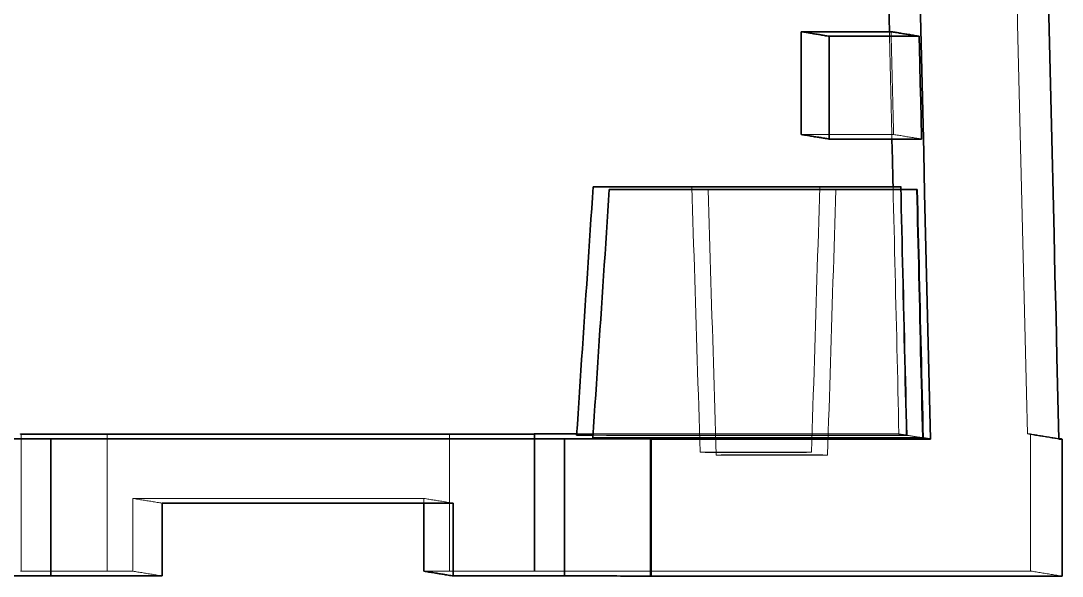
# Model space of a CAD drawing. Header units: millimetres. Extents: x 10 to 410, y 10 to 287.
# Drawn here: x 346.05 to 358.07, y 100.84 to 107.24 of the extents above; entities that cross this region are included whole.
import ezdxf

# ---------------------------------------------------------------- set-up
doc = ezdxf.new("R2010")
doc.units = ezdxf.units.MM
doc.linetypes.add('DASHED', pattern=[0.75, 0.5, -0.25])
doc.layers.add('HIDDEN', color=8, linetype='DASHED', lineweight=18)
doc.layers.add('VISIBLE', color=7, linetype='CONTINUOUS', lineweight=35)

msp = doc.modelspace()

# ---------------------------------------------------------------- linework, layer by layer
at = {"layer": 'HIDDEN'}
for points in [[(357.663, 102.476), (357.652, 102.948), (357.641, 103.421), (357.63, 103.893), (357.618, 104.366), (357.607, 104.838), (357.596, 105.311), (357.585, 105.783), (357.573, 106.256), (357.562, 106.728), (357.551, 107.201), (357.54, 107.673), (357.528, 108.146), (357.517, 108.618), (357.506, 109.091), (357.495, 109.564), (357.483, 110.036), (357.472, 110.509), (357.461, 110.981), (357.45, 111.454), (357.438, 111.926), (357.427, 112.399), (357.416, 112.871), (357.405, 113.344)], [(356.071, 107.116), (356.072, 107.062), (356.073, 107.008), (356.075, 106.955), (356.076, 106.901), (356.077, 106.847), (356.079, 106.793), (356.08, 106.739), (356.081, 106.685), (356.082, 106.632), (356.084, 106.578), (356.085, 106.524), (356.086, 106.47), (356.087, 106.416), (356.089, 106.362), (356.09, 106.309), (356.091, 106.255), (356.093, 106.201), (356.094, 106.147), (356.095, 106.093), (356.096, 106.039), (356.098, 105.986), (356.099, 105.932), (356.1, 105.878)], [(356.091, 107.116), (356.092, 107.064), (356.093, 107.013), (356.095, 106.961), (356.096, 106.91), (356.097, 106.858), (356.098, 106.807), (356.1, 106.755), (356.101, 106.704), (356.102, 106.652), (356.103, 106.601), (356.104, 106.549), (356.106, 106.497), (356.107, 106.446), (356.108, 106.394), (356.109, 106.343), (356.111, 106.291), (356.112, 106.24), (356.113, 106.188), (356.114, 106.137), (356.116, 106.085), (356.117, 106.033), (356.118, 105.982), (356.119, 105.93)], [(355.054, 105.93), (355.1, 105.93), (355.146, 105.93), (355.193, 105.93), (355.239, 105.93), (355.285, 105.93), (355.332, 105.93), (355.378, 105.93), (355.424, 105.93), (355.471, 105.93), (355.517, 105.93), (355.563, 105.93), (355.61, 105.93), (355.656, 105.93), (355.702, 105.93), (355.749, 105.93), (355.795, 105.93), (355.841, 105.93), (355.888, 105.93), (355.934, 105.93), (355.98, 105.93), (356.027, 105.93), (356.073, 105.93), (356.119, 105.93)], [(356.119, 105.93), (356.133, 105.928), (356.147, 105.926), (356.161, 105.924), (356.175, 105.921), (356.19, 105.919), (356.204, 105.917), (356.218, 105.914), (356.232, 105.912), (356.246, 105.91), (356.26, 105.908), (356.274, 105.905), (356.288, 105.903), (356.302, 105.901), (356.316, 105.898), (356.33, 105.896), (356.344, 105.894), (356.358, 105.892), (356.373, 105.889), (356.387, 105.887), (356.401, 105.885), (356.415, 105.882), (356.429, 105.88), (356.443, 105.878)], [(353.887, 102.264), (353.883, 102.397), (353.879, 102.53), (353.875, 102.663), (353.871, 102.796), (353.867, 102.929), (353.862, 103.063), (353.858, 103.196), (353.854, 103.329), (353.85, 103.462), (353.846, 103.595), (353.842, 103.728), (353.837, 103.862), (353.833, 103.995), (353.829, 104.128), (353.825, 104.261), (353.821, 104.394), (353.817, 104.527), (353.812, 104.661), (353.808, 104.794), (353.804, 104.927), (353.8, 105.06), (353.796, 105.193), (353.792, 105.326)], [(354.073, 102.233), (354.069, 102.367), (354.065, 102.5), (354.061, 102.633), (354.057, 102.766), (354.053, 102.899), (354.048, 103.032), (354.044, 103.166), (354.04, 103.299), (354.036, 103.432), (354.032, 103.565), (354.028, 103.698), (354.023, 103.831), (354.019, 103.965), (354.015, 104.098), (354.011, 104.231), (354.007, 104.364), (354.003, 104.497), (353.999, 104.63), (353.994, 104.764), (353.99, 104.897), (353.986, 105.03), (353.982, 105.163), (353.978, 105.296)], [(355.172, 102.264), (355.176, 102.397), (355.18, 102.53), (355.184, 102.663), (355.188, 102.796), (355.193, 102.929), (355.197, 103.063), (355.201, 103.196), (355.205, 103.329), (355.209, 103.462), (355.213, 103.595), (355.218, 103.728), (355.222, 103.862), (355.226, 103.995), (355.23, 104.128), (355.234, 104.261), (355.238, 104.394), (355.242, 104.527), (355.247, 104.661), (355.251, 104.794), (355.255, 104.927), (355.259, 105.06), (355.263, 105.193), (355.267, 105.326)], [(355.358, 102.233), (355.362, 102.367), (355.366, 102.5), (355.37, 102.633), (355.375, 102.766), (355.379, 102.899), (355.383, 103.032), (355.387, 103.166), (355.391, 103.299), (355.395, 103.432), (355.399, 103.565), (355.404, 103.698), (355.408, 103.831), (355.412, 103.965), (355.416, 104.098), (355.42, 104.231), (355.424, 104.364), (355.429, 104.497), (355.433, 104.63), (355.437, 104.764), (355.441, 104.897), (355.445, 105.03), (355.449, 105.163), (355.454, 105.296)], [(356.113, 105.327), (356.116, 105.203), (356.119, 105.079), (356.122, 104.955), (356.125, 104.831), (356.128, 104.707), (356.131, 104.583), (356.134, 104.459), (356.137, 104.335), (356.14, 104.211), (356.143, 104.087), (356.146, 103.963), (356.149, 103.839), (356.152, 103.715), (356.155, 103.591), (356.158, 103.467), (356.161, 103.343), (356.164, 103.219), (356.167, 103.095), (356.169, 102.972), (356.172, 102.848), (356.175, 102.724), (356.178, 102.6), (356.181, 102.476)], [(356.199, 105.327), (356.202, 105.202), (356.204, 105.078), (356.207, 104.953), (356.21, 104.829), (356.213, 104.704), (356.216, 104.58), (356.219, 104.455), (356.222, 104.33), (356.225, 104.206), (356.228, 104.081), (356.231, 103.957), (356.234, 103.832), (356.237, 103.708), (356.239, 103.583), (356.242, 103.458), (356.245, 103.334), (356.248, 103.209), (356.251, 103.085), (356.254, 102.96), (356.257, 102.836), (356.26, 102.711), (356.263, 102.586), (356.266, 102.462)], [(356.275, 102.46), (356.272, 102.585), (356.269, 102.71), (356.266, 102.834), (356.263, 102.959), (356.26, 103.083), (356.257, 103.208), (356.254, 103.332), (356.251, 103.457), (356.248, 103.582), (356.245, 103.706), (356.242, 103.831), (356.239, 103.955), (356.236, 104.08), (356.233, 104.205), (356.23, 104.329), (356.227, 104.454), (356.224, 104.578), (356.221, 104.703), (356.218, 104.828), (356.215, 104.952), (356.212, 105.077), (356.209, 105.201), (356.206, 105.326)], [(356.385, 105.297), (356.388, 105.172), (356.391, 105.048), (356.393, 104.923), (356.396, 104.799), (356.399, 104.674), (356.402, 104.549), (356.405, 104.425), (356.408, 104.3), (356.411, 104.176), (356.414, 104.051), (356.417, 103.927), (356.42, 103.802), (356.423, 103.677), (356.426, 103.553), (356.428, 103.428), (356.431, 103.304), (356.434, 103.179), (356.437, 103.055), (356.44, 102.93), (356.443, 102.805), (356.446, 102.681), (356.449, 102.556), (356.452, 102.432)], [(346.051, 100.893), (346.051, 100.962), (346.051, 101.031), (346.051, 101.1), (346.051, 101.168), (346.051, 101.237), (346.051, 101.306), (346.051, 101.375), (346.051, 101.443), (346.051, 101.512), (346.051, 101.581), (346.051, 101.649), (346.051, 101.718), (346.051, 101.787), (346.051, 101.856), (346.051, 101.924), (346.051, 101.993), (346.051, 102.062), (346.051, 102.131), (346.051, 102.199), (346.051, 102.268), (346.051, 102.337), (346.051, 102.406), (346.051, 102.474)], [(347.043, 100.893), (347.043, 100.962), (347.043, 101.03), (347.043, 101.099), (347.043, 101.168), (347.043, 101.236), (347.043, 101.305), (347.043, 101.374), (347.043, 101.443), (347.043, 101.511), (347.043, 101.58), (347.043, 101.649), (347.043, 101.718), (347.043, 101.786), (347.043, 101.855), (347.043, 101.924), (347.043, 101.992), (347.043, 102.061), (347.043, 102.13), (347.043, 102.199), (347.043, 102.267), (347.043, 102.336), (347.043, 102.405), (347.043, 102.474)], [(350.995, 100.893), (350.995, 100.962), (350.995, 101.03), (350.995, 101.099), (350.995, 101.168), (350.995, 101.236), (350.995, 101.305), (350.995, 101.374), (350.995, 101.443), (350.995, 101.511), (350.995, 101.58), (350.995, 101.649), (350.995, 101.718), (350.995, 101.786), (350.995, 101.855), (350.995, 101.924), (350.995, 101.992), (350.995, 102.061), (350.995, 102.13), (350.995, 102.199), (350.995, 102.267), (350.995, 102.336), (350.995, 102.405), (350.995, 102.474)], [(351.97, 102.474), (351.97, 102.406), (351.97, 102.337), (351.97, 102.268), (351.97, 102.2), (351.97, 102.131), (351.97, 102.062), (351.97, 101.993), (351.97, 101.925), (351.97, 101.856), (351.97, 101.787), (351.97, 101.719), (351.97, 101.65), (351.97, 101.581), (351.97, 101.513), (351.97, 101.444), (351.97, 101.375), (351.97, 101.307), (351.97, 101.238), (351.97, 101.169), (351.97, 101.101), (351.97, 101.032), (351.97, 100.963), (351.97, 100.895)], [(351.979, 102.474), (351.979, 102.406), (351.979, 102.337), (351.979, 102.268), (351.979, 102.199), (351.979, 102.131), (351.979, 102.062), (351.979, 101.993), (351.979, 101.924), (351.979, 101.856), (351.979, 101.787), (351.979, 101.718), (351.979, 101.649), (351.979, 101.581), (351.979, 101.512), (351.979, 101.443), (351.979, 101.375), (351.979, 101.306), (351.979, 101.237), (351.979, 101.168), (351.979, 101.1), (351.979, 101.031), (351.979, 100.962), (351.979, 100.893)], [(351.979, 102.474), (351.979, 102.406), (351.979, 102.337), (351.979, 102.268), (351.979, 102.199), (351.979, 102.131), (351.979, 102.062), (351.979, 101.993), (351.979, 101.924), (351.979, 101.856), (351.979, 101.787), (351.979, 101.718), (351.979, 101.649), (351.979, 101.581), (351.979, 101.512), (351.979, 101.443), (351.979, 101.375), (351.979, 101.306), (351.979, 101.237), (351.979, 101.168), (351.979, 101.1), (351.979, 101.031), (351.979, 100.962), (351.979, 100.893)], [(356.266, 102.462), (356.1, 102.462), (355.935, 102.462), (355.77, 102.462), (355.604, 102.462), (355.439, 102.462), (355.273, 102.462), (355.108, 102.462), (354.942, 102.462), (354.777, 102.463), (354.612, 102.463), (354.446, 102.463), (354.281, 102.463), (354.115, 102.462), (353.95, 102.462), (353.785, 102.462), (353.619, 102.462), (353.454, 102.462), (353.288, 102.462), (353.123, 102.462), (352.958, 102.462), (352.792, 102.462), (352.627, 102.462), (352.461, 102.461)], [(352.462, 102.476), (352.624, 102.476), (352.786, 102.476), (352.947, 102.476), (353.109, 102.476), (353.271, 102.476), (353.432, 102.476), (353.594, 102.476), (353.756, 102.476), (353.918, 102.476), (354.079, 102.476), (354.241, 102.476), (354.403, 102.476), (354.564, 102.476), (354.726, 102.476), (354.888, 102.476), (355.049, 102.476), (355.211, 102.476), (355.373, 102.476), (355.535, 102.476), (355.696, 102.476), (355.858, 102.476), (356.02, 102.476), (356.181, 102.476)], [(356.452, 102.432), (356.286, 102.432), (356.121, 102.432), (355.956, 102.432), (355.79, 102.432), (355.625, 102.432), (355.459, 102.432), (355.294, 102.432), (355.129, 102.432), (354.963, 102.432), (354.798, 102.432), (354.632, 102.432), (354.467, 102.432), (354.302, 102.432), (354.136, 102.432), (353.971, 102.432), (353.805, 102.432), (353.64, 102.432), (353.474, 102.432), (353.309, 102.432), (353.144, 102.432), (352.978, 102.432), (352.813, 102.431), (352.647, 102.431)], [(352.649, 102.461), (352.807, 102.46), (352.965, 102.46), (353.122, 102.46), (353.28, 102.46), (353.438, 102.46), (353.595, 102.46), (353.753, 102.46), (353.91, 102.46), (354.068, 102.46), (354.226, 102.46), (354.383, 102.46), (354.541, 102.46), (354.699, 102.46), (354.856, 102.46), (355.014, 102.46), (355.171, 102.46), (355.329, 102.46), (355.487, 102.46), (355.644, 102.46), (355.802, 102.46), (355.96, 102.46), (356.117, 102.46), (356.275, 102.46)], [(356.266, 102.462), (356.262, 102.462), (356.258, 102.463), (356.255, 102.464), (356.251, 102.464), (356.247, 102.465), (356.244, 102.465), (356.24, 102.466), (356.236, 102.467), (356.233, 102.467), (356.229, 102.468), (356.225, 102.468), (356.222, 102.469), (356.218, 102.47), (356.214, 102.47), (356.211, 102.471), (356.207, 102.471), (356.203, 102.472), (356.2, 102.473), (356.196, 102.473), (356.192, 102.474), (356.189, 102.474), (356.185, 102.475), (356.181, 102.476)], [(356.452, 102.432), (356.444, 102.433), (356.436, 102.434), (356.429, 102.435), (356.421, 102.437), (356.413, 102.438), (356.406, 102.439), (356.398, 102.44), (356.39, 102.442), (356.383, 102.443), (356.375, 102.444), (356.367, 102.445), (356.36, 102.447), (356.352, 102.448), (356.344, 102.449), (356.336, 102.45), (356.329, 102.452), (356.321, 102.453), (356.313, 102.454), (356.306, 102.455), (356.298, 102.457), (356.29, 102.458), (356.283, 102.459), (356.275, 102.46)], [(357.663, 102.476), (357.665, 102.476), (357.667, 102.476), (357.668, 102.476), (357.67, 102.476), (357.671, 102.476), (357.673, 102.476), (357.675, 102.476), (357.676, 102.476), (357.678, 102.476), (357.68, 102.476), (357.681, 102.476), (357.683, 102.476), (357.685, 102.476), (357.686, 102.476), (357.688, 102.476), (357.689, 102.476), (357.691, 102.476), (357.693, 102.476), (357.694, 102.476), (357.696, 102.476), (357.698, 102.476), (357.699, 102.476), (357.701, 102.476)], [(357.663, 102.476), (357.679, 102.473), (357.695, 102.47), (357.711, 102.468), (357.727, 102.465), (357.742, 102.463), (357.758, 102.46), (357.774, 102.458), (357.79, 102.455), (357.806, 102.452), (357.822, 102.45), (357.837, 102.447), (357.853, 102.445), (357.869, 102.442), (357.885, 102.44), (357.901, 102.437), (357.917, 102.434), (357.932, 102.432), (357.948, 102.429), (357.964, 102.427), (357.98, 102.424), (357.996, 102.422), (358.012, 102.419), (358.027, 102.417)], [(357.701, 100.895), (357.701, 100.964), (357.701, 101.032), (357.701, 101.101), (357.701, 101.17), (357.701, 101.238), (357.701, 101.307), (357.701, 101.376), (357.701, 101.445), (357.701, 101.513), (357.701, 101.582), (357.701, 101.651), (357.701, 101.72), (357.701, 101.788), (357.701, 101.857), (357.701, 101.926), (357.701, 101.994), (357.701, 102.063), (357.701, 102.132), (357.701, 102.201), (357.701, 102.269), (357.701, 102.338), (357.701, 102.407), (357.701, 102.476)], [(357.701, 102.476), (357.715, 102.473), (357.729, 102.471), (357.744, 102.469), (357.758, 102.466), (357.772, 102.464), (357.786, 102.462), (357.8, 102.459), (357.814, 102.457), (357.829, 102.455), (357.843, 102.453), (357.857, 102.45), (357.871, 102.448), (357.885, 102.446), (357.9, 102.443), (357.914, 102.441), (357.928, 102.439), (357.942, 102.436), (357.956, 102.434), (357.971, 102.432), (357.985, 102.43), (357.999, 102.427), (358.013, 102.425), (358.027, 102.423)], [(355.172, 102.264), (355.116, 102.264), (355.06, 102.264), (355.004, 102.264), (354.948, 102.264), (354.893, 102.264), (354.837, 102.264), (354.781, 102.264), (354.725, 102.264), (354.669, 102.264), (354.613, 102.264), (354.557, 102.264), (354.502, 102.264), (354.446, 102.264), (354.39, 102.264), (354.334, 102.264), (354.278, 102.264), (354.222, 102.264), (354.167, 102.264), (354.111, 102.264), (354.055, 102.264), (353.999, 102.264), (353.943, 102.264), (353.887, 102.264)], [(353.887, 102.264), (353.943, 102.263), (353.999, 102.263), (354.055, 102.263), (354.111, 102.263), (354.167, 102.263), (354.222, 102.263), (354.278, 102.263), (354.334, 102.263), (354.39, 102.263), (354.446, 102.263), (354.502, 102.263), (354.557, 102.263), (354.613, 102.263), (354.669, 102.263), (354.725, 102.263), (354.781, 102.263), (354.837, 102.263), (354.893, 102.263), (354.948, 102.263), (355.004, 102.263), (355.06, 102.263), (355.116, 102.263), (355.172, 102.264)], [(355.358, 102.233), (355.302, 102.234), (355.246, 102.234), (355.19, 102.234), (355.134, 102.234), (355.079, 102.234), (355.023, 102.234), (354.967, 102.234), (354.911, 102.234), (354.855, 102.234), (354.799, 102.234), (354.744, 102.234), (354.688, 102.234), (354.632, 102.234), (354.576, 102.234), (354.52, 102.234), (354.464, 102.234), (354.409, 102.234), (354.353, 102.234), (354.297, 102.234), (354.241, 102.234), (354.185, 102.234), (354.129, 102.234), (354.073, 102.233)], [(354.073, 102.233), (354.129, 102.233), (354.185, 102.233), (354.241, 102.233), (354.297, 102.233), (354.353, 102.233), (354.409, 102.233), (354.464, 102.233), (354.52, 102.233), (354.576, 102.233), (354.632, 102.233), (354.688, 102.233), (354.744, 102.233), (354.799, 102.233), (354.855, 102.233), (354.911, 102.233), (354.967, 102.233), (355.023, 102.233), (355.079, 102.233), (355.134, 102.233), (355.19, 102.233), (355.246, 102.233), (355.302, 102.233), (355.358, 102.233)], [(355.172, 102.264), (355.172, 102.264), (355.172, 102.264), (355.172, 102.264), (355.172, 102.264), (355.172, 102.264), (355.172, 102.264), (355.172, 102.264), (355.172, 102.264), (355.172, 102.264), (355.172, 102.264), (355.172, 102.264), (355.172, 102.264), (355.172, 102.264), (355.172, 102.264), (355.172, 102.264), (355.172, 102.264), (355.172, 102.264), (355.172, 102.264), (355.172, 102.264), (355.172, 102.264), (355.172, 102.264), (355.172, 102.264), (355.172, 102.264)], [(355.358, 102.233), (355.358, 102.233), (355.358, 102.233), (355.358, 102.233), (355.358, 102.233), (355.358, 102.233), (355.358, 102.233), (355.358, 102.233), (355.358, 102.233), (355.358, 102.233), (355.358, 102.233), (355.358, 102.233), (355.358, 102.233), (355.358, 102.233), (355.358, 102.233), (355.358, 102.233), (355.358, 102.233), (355.358, 102.233), (355.358, 102.233), (355.358, 102.233), (355.358, 102.233), (355.358, 102.233), (355.358, 102.233), (355.358, 102.233)], [(347.339, 100.893), (347.339, 100.929), (347.339, 100.966), (347.339, 101.002), (347.339, 101.039), (347.339, 101.075), (347.339, 101.112), (347.339, 101.148), (347.339, 101.185), (347.339, 101.221), (347.339, 101.258), (347.339, 101.294), (347.339, 101.331), (347.339, 101.367), (347.339, 101.404), (347.339, 101.44), (347.339, 101.477), (347.339, 101.514), (347.339, 101.55), (347.339, 101.587), (347.339, 101.623), (347.339, 101.66), (347.339, 101.696), (347.339, 101.733)], [(350.698, 101.733), (350.552, 101.733), (350.406, 101.733), (350.26, 101.733), (350.114, 101.733), (349.968, 101.733), (349.822, 101.733), (349.676, 101.733), (349.53, 101.733), (349.384, 101.733), (349.238, 101.733), (349.092, 101.733), (348.946, 101.733), (348.8, 101.733), (348.653, 101.733), (348.507, 101.733), (348.361, 101.733), (348.215, 101.733), (348.069, 101.733), (347.923, 101.733), (347.777, 101.733), (347.631, 101.733), (347.485, 101.733), (347.339, 101.733)], [(347.339, 101.733), (347.354, 101.73), (347.369, 101.728), (347.383, 101.725), (347.398, 101.723), (347.413, 101.721), (347.428, 101.718), (347.442, 101.716), (347.457, 101.713), (347.472, 101.711), (347.487, 101.709), (347.502, 101.706), (347.516, 101.704), (347.531, 101.701), (347.546, 101.699), (347.561, 101.697), (347.575, 101.694), (347.59, 101.692), (347.605, 101.689), (347.62, 101.687), (347.635, 101.685), (347.649, 101.682), (347.664, 101.68), (347.679, 101.677)], [(350.698, 101.677), (350.698, 101.68), (350.698, 101.682), (350.698, 101.685), (350.698, 101.687), (350.698, 101.689), (350.698, 101.692), (350.698, 101.694), (350.698, 101.697), (350.698, 101.699), (350.698, 101.701), (350.698, 101.704), (350.698, 101.706), (350.698, 101.709), (350.698, 101.711), (350.698, 101.713), (350.698, 101.716), (350.698, 101.718), (350.698, 101.721), (350.698, 101.723), (350.698, 101.725), (350.698, 101.728), (350.698, 101.73), (350.698, 101.733)], [(350.698, 101.733), (350.713, 101.73), (350.728, 101.728), (350.743, 101.725), (350.757, 101.723), (350.772, 101.721), (350.787, 101.718), (350.802, 101.716), (350.816, 101.713), (350.831, 101.711), (350.846, 101.709), (350.861, 101.706), (350.876, 101.704), (350.89, 101.701), (350.905, 101.699), (350.92, 101.697), (350.935, 101.694), (350.949, 101.692), (350.964, 101.689), (350.979, 101.687), (350.994, 101.685), (351.009, 101.682), (351.023, 101.68), (351.038, 101.677)], [(346.051, 100.893), (346.05, 100.893), (346.05, 100.894), (346.049, 100.894), (346.049, 100.894), (346.049, 100.894), (346.048, 100.894), (346.048, 100.894), (346.048, 100.894), (346.047, 100.894), (346.047, 100.894), (346.047, 100.894), (346.046, 100.894), (346.046, 100.894), (346.046, 100.894), (346.045, 100.894), (346.045, 100.894), (346.045, 100.894), (346.044, 100.894), (346.044, 100.895), (346.043, 100.895), (346.043, 100.895), (346.043, 100.895), (346.042, 100.895)], [(347.043, 100.893), (346.999, 100.893), (346.956, 100.893), (346.913, 100.893), (346.87, 100.893), (346.827, 100.893), (346.784, 100.893), (346.741, 100.893), (346.698, 100.893), (346.654, 100.893), (346.611, 100.893), (346.568, 100.893), (346.525, 100.893), (346.482, 100.893), (346.439, 100.893), (346.396, 100.893), (346.352, 100.893), (346.309, 100.893), (346.266, 100.893), (346.223, 100.893), (346.18, 100.893), (346.137, 100.893), (346.094, 100.893), (346.051, 100.893)], [(347.339, 100.893), (347.326, 100.893), (347.313, 100.893), (347.3, 100.893), (347.287, 100.893), (347.275, 100.893), (347.262, 100.893), (347.249, 100.893), (347.236, 100.893), (347.223, 100.893), (347.21, 100.893), (347.197, 100.893), (347.184, 100.893), (347.171, 100.893), (347.159, 100.893), (347.146, 100.893), (347.133, 100.893), (347.12, 100.893), (347.107, 100.893), (347.094, 100.893), (347.081, 100.893), (347.068, 100.893), (347.055, 100.893), (347.043, 100.893)], [(347.679, 100.838), (347.664, 100.84), (347.649, 100.842), (347.635, 100.845), (347.62, 100.847), (347.605, 100.85), (347.59, 100.852), (347.575, 100.854), (347.561, 100.857), (347.546, 100.859), (347.531, 100.862), (347.516, 100.864), (347.502, 100.866), (347.487, 100.869), (347.472, 100.871), (347.457, 100.874), (347.442, 100.876), (347.428, 100.878), (347.413, 100.881), (347.398, 100.883), (347.383, 100.886), (347.369, 100.888), (347.354, 100.89), (347.339, 100.893)], [(350.995, 100.893), (350.982, 100.893), (350.969, 100.893), (350.956, 100.893), (350.943, 100.893), (350.93, 100.893), (350.917, 100.893), (350.904, 100.893), (350.892, 100.893), (350.879, 100.893), (350.866, 100.893), (350.853, 100.893), (350.84, 100.893), (350.827, 100.893), (350.814, 100.893), (350.801, 100.893), (350.788, 100.893), (350.776, 100.893), (350.763, 100.893), (350.75, 100.893), (350.737, 100.893), (350.724, 100.893), (350.711, 100.893), (350.698, 100.893)], [(351.979, 100.893), (351.936, 100.893), (351.893, 100.893), (351.85, 100.893), (351.807, 100.893), (351.765, 100.893), (351.722, 100.893), (351.679, 100.893), (351.636, 100.893), (351.594, 100.893), (351.551, 100.893), (351.508, 100.893), (351.465, 100.893), (351.422, 100.893), (351.38, 100.893), (351.337, 100.893), (351.294, 100.893), (351.251, 100.893), (351.209, 100.893), (351.166, 100.893), (351.123, 100.893), (351.08, 100.893), (351.037, 100.893), (350.995, 100.893)], [(351.97, 100.895), (352.22, 100.895), (352.469, 100.895), (352.718, 100.895), (352.967, 100.895), (353.216, 100.895), (353.465, 100.895), (353.715, 100.895), (353.964, 100.895), (354.213, 100.895), (354.462, 100.895), (354.711, 100.895), (354.96, 100.895), (355.209, 100.895), (355.459, 100.895), (355.708, 100.895), (355.957, 100.895), (356.206, 100.895), (356.455, 100.895), (356.704, 100.895), (356.953, 100.895), (357.203, 100.895), (357.452, 100.895), (357.701, 100.895)], [(351.979, 100.893), (351.978, 100.893), (351.978, 100.894), (351.978, 100.894), (351.977, 100.894), (351.977, 100.894), (351.976, 100.894), (351.976, 100.894), (351.976, 100.894), (351.975, 100.894), (351.975, 100.894), (351.975, 100.894), (351.974, 100.894), (351.974, 100.894), (351.974, 100.894), (351.973, 100.894), (351.973, 100.894), (351.973, 100.894), (351.972, 100.894), (351.972, 100.895), (351.972, 100.895), (351.971, 100.895), (351.971, 100.895), (351.97, 100.895)], [(351.979, 100.893), (351.979, 100.893), (351.979, 100.893), (351.979, 100.893), (351.979, 100.893), (351.979, 100.893), (351.979, 100.893), (351.979, 100.893), (351.979, 100.893), (351.979, 100.893), (351.979, 100.893), (351.979, 100.893), (351.979, 100.893), (351.979, 100.893), (351.979, 100.893), (351.979, 100.893), (351.979, 100.893), (351.979, 100.893), (351.979, 100.893), (351.979, 100.893), (351.979, 100.893), (351.979, 100.893), (351.979, 100.893), (351.979, 100.893)], [(357.701, 100.895), (357.717, 100.892), (357.733, 100.89), (357.748, 100.887), (357.764, 100.884), (357.78, 100.882), (357.796, 100.879), (357.812, 100.877), (357.828, 100.874), (357.843, 100.872), (357.859, 100.869), (357.875, 100.867), (357.891, 100.864), (357.907, 100.861), (357.923, 100.859), (357.938, 100.856), (357.954, 100.854), (357.97, 100.851), (357.986, 100.849), (358.002, 100.846), (358.018, 100.843), (358.033, 100.841), (358.049, 100.838), (358.065, 100.836)]]:
    msp.add_lwpolyline(points, dxfattribs=at)
at = {"layer": 'VISIBLE'}
for points in [[(356.287, 113.285), (356.298, 112.812), (356.309, 112.34), (356.32, 111.867), (356.332, 111.395), (356.343, 110.922), (356.354, 110.45), (356.365, 109.977), (356.377, 109.504), (356.388, 109.032), (356.399, 108.559), (356.41, 108.087), (356.422, 107.614), (356.433, 107.142), (356.444, 106.669), (356.455, 106.197), (356.467, 105.724), (356.478, 105.252), (356.489, 104.779), (356.5, 104.307), (356.512, 103.834), (356.523, 103.362), (356.534, 102.889), (356.545, 102.417)], [(358.027, 102.417), (358.016, 102.889), (358.005, 103.362), (357.994, 103.834), (357.982, 104.307), (357.971, 104.779), (357.96, 105.252), (357.949, 105.724), (357.937, 106.197), (357.926, 106.669), (357.915, 107.142), (357.904, 107.614), (357.892, 108.087), (357.881, 108.559), (357.87, 109.032), (357.859, 109.504), (357.847, 109.977), (357.836, 110.45), (357.825, 110.922), (357.814, 111.395), (357.802, 111.867), (357.791, 112.34), (357.78, 112.812), (357.769, 113.285)], [(355.987, 110.632), (355.991, 110.479), (355.994, 110.326), (355.998, 110.174), (356.002, 110.021), (356.005, 109.868), (356.009, 109.715), (356.013, 109.562), (356.016, 109.409), (356.02, 109.256), (356.023, 109.103), (356.027, 108.951), (356.031, 108.798), (356.034, 108.645), (356.038, 108.492), (356.042, 108.339), (356.045, 108.186), (356.049, 108.033), (356.053, 107.88), (356.056, 107.728), (356.06, 107.575), (356.064, 107.422), (356.067, 107.269), (356.071, 107.116)], [(355.054, 107.116), (355.099, 107.116), (355.144, 107.116), (355.189, 107.116), (355.234, 107.116), (355.279, 107.116), (355.324, 107.116), (355.369, 107.116), (355.414, 107.116), (355.459, 107.116), (355.505, 107.116), (355.55, 107.116), (355.595, 107.116), (355.64, 107.116), (355.685, 107.116), (355.73, 107.116), (355.775, 107.116), (355.82, 107.116), (355.865, 107.116), (355.911, 107.116), (355.956, 107.116), (356.001, 107.116), (356.046, 107.116), (356.091, 107.116)], [(355.054, 105.93), (355.054, 105.982), (355.054, 106.033), (355.054, 106.085), (355.054, 106.137), (355.054, 106.188), (355.054, 106.24), (355.054, 106.291), (355.054, 106.343), (355.054, 106.394), (355.054, 106.446), (355.054, 106.497), (355.054, 106.549), (355.054, 106.601), (355.054, 106.652), (355.054, 106.704), (355.054, 106.755), (355.054, 106.807), (355.054, 106.858), (355.054, 106.91), (355.054, 106.961), (355.054, 107.013), (355.054, 107.064), (355.054, 107.116)], [(355.054, 107.116), (355.068, 107.114), (355.082, 107.111), (355.096, 107.109), (355.11, 107.107), (355.124, 107.105), (355.138, 107.102), (355.152, 107.1), (355.166, 107.098), (355.18, 107.095), (355.194, 107.093), (355.208, 107.091), (355.222, 107.089), (355.237, 107.086), (355.251, 107.084), (355.265, 107.082), (355.279, 107.079), (355.293, 107.077), (355.307, 107.075), (355.321, 107.073), (355.335, 107.07), (355.349, 107.068), (355.363, 107.066), (355.377, 107.063)], [(356.091, 107.116), (356.105, 107.114), (356.119, 107.111), (356.133, 107.109), (356.147, 107.107), (356.161, 107.105), (356.175, 107.102), (356.189, 107.1), (356.204, 107.098), (356.218, 107.095), (356.232, 107.093), (356.246, 107.091), (356.26, 107.089), (356.274, 107.086), (356.288, 107.084), (356.302, 107.082), (356.316, 107.079), (356.33, 107.077), (356.344, 107.075), (356.358, 107.073), (356.372, 107.07), (356.387, 107.068), (356.401, 107.066), (356.415, 107.063)], [(355.377, 107.063), (355.422, 107.063), (355.467, 107.063), (355.513, 107.063), (355.558, 107.063), (355.603, 107.063), (355.648, 107.063), (355.693, 107.063), (355.738, 107.063), (355.783, 107.063), (355.828, 107.063), (355.873, 107.063), (355.918, 107.063), (355.964, 107.063), (356.009, 107.063), (356.054, 107.063), (356.099, 107.063), (356.144, 107.063), (356.189, 107.063), (356.234, 107.063), (356.279, 107.063), (356.324, 107.063), (356.37, 107.063), (356.415, 107.063)], [(355.377, 105.878), (355.377, 105.929), (355.377, 105.981), (355.377, 106.033), (355.377, 106.084), (355.377, 106.136), (355.377, 106.187), (355.377, 106.239), (355.377, 106.29), (355.377, 106.342), (355.377, 106.393), (355.377, 106.445), (355.377, 106.496), (355.377, 106.548), (355.377, 106.6), (355.377, 106.651), (355.377, 106.703), (355.377, 106.754), (355.377, 106.806), (355.377, 106.857), (355.377, 106.909), (355.377, 106.96), (355.377, 107.012), (355.377, 107.063)], [(356.415, 107.063), (356.416, 107.012), (356.417, 106.96), (356.418, 106.909), (356.42, 106.857), (356.421, 106.806), (356.422, 106.754), (356.423, 106.703), (356.424, 106.651), (356.426, 106.6), (356.427, 106.548), (356.428, 106.496), (356.429, 106.445), (356.431, 106.393), (356.432, 106.342), (356.433, 106.29), (356.434, 106.239), (356.436, 106.187), (356.437, 106.136), (356.438, 106.084), (356.439, 106.033), (356.44, 105.981), (356.442, 105.929), (356.443, 105.878)], [(355.054, 105.93), (355.068, 105.928), (355.082, 105.926), (355.096, 105.924), (355.11, 105.921), (355.124, 105.919), (355.138, 105.917), (355.152, 105.914), (355.166, 105.912), (355.18, 105.91), (355.194, 105.908), (355.208, 105.905), (355.222, 105.903), (355.237, 105.901), (355.251, 105.898), (355.265, 105.896), (355.279, 105.894), (355.293, 105.892), (355.307, 105.889), (355.321, 105.887), (355.335, 105.885), (355.349, 105.882), (355.363, 105.88), (355.377, 105.878)], [(355.377, 105.878), (355.424, 105.878), (355.47, 105.878), (355.516, 105.878), (355.563, 105.878), (355.609, 105.878), (355.655, 105.878), (355.702, 105.878), (355.748, 105.878), (355.794, 105.878), (355.841, 105.878), (355.887, 105.878), (355.933, 105.878), (355.98, 105.878), (356.026, 105.878), (356.072, 105.878), (356.119, 105.878), (356.165, 105.878), (356.211, 105.878), (356.258, 105.878), (356.304, 105.878), (356.35, 105.878), (356.397, 105.878), (356.443, 105.878)], [(356.1, 105.878), (356.101, 105.854), (356.101, 105.83), (356.102, 105.806), (356.103, 105.782), (356.103, 105.758), (356.104, 105.734), (356.104, 105.71), (356.105, 105.686), (356.105, 105.662), (356.106, 105.638), (356.107, 105.614), (356.107, 105.59), (356.108, 105.567), (356.108, 105.543), (356.109, 105.519), (356.109, 105.495), (356.11, 105.471), (356.111, 105.447), (356.111, 105.423), (356.112, 105.399), (356.112, 105.375), (356.113, 105.351), (356.113, 105.327)], [(352.652, 105.326), (352.644, 105.202), (352.636, 105.077), (352.627, 104.953), (352.619, 104.828), (352.611, 104.704), (352.602, 104.579), (352.594, 104.454), (352.586, 104.33), (352.578, 104.205), (352.569, 104.081), (352.561, 103.956), (352.553, 103.831), (352.544, 103.707), (352.536, 103.582), (352.528, 103.458), (352.519, 103.333), (352.511, 103.209), (352.503, 103.084), (352.494, 102.959), (352.486, 102.835), (352.478, 102.71), (352.47, 102.586), (352.461, 102.461)], [(352.838, 105.296), (352.83, 105.172), (352.822, 105.047), (352.813, 104.922), (352.805, 104.798), (352.797, 104.673), (352.789, 104.549), (352.78, 104.424), (352.772, 104.3), (352.764, 104.175), (352.755, 104.05), (352.747, 103.926), (352.739, 103.801), (352.73, 103.677), (352.722, 103.552), (352.714, 103.428), (352.706, 103.303), (352.697, 103.178), (352.689, 103.054), (352.681, 102.929), (352.672, 102.805), (352.664, 102.68), (352.656, 102.556), (352.647, 102.431)], [(356.199, 105.327), (356.044, 105.327), (355.89, 105.327), (355.736, 105.327), (355.582, 105.327), (355.428, 105.327), (355.273, 105.328), (355.119, 105.328), (354.965, 105.328), (354.811, 105.328), (354.657, 105.328), (354.503, 105.328), (354.348, 105.328), (354.194, 105.328), (354.04, 105.328), (353.886, 105.328), (353.732, 105.328), (353.577, 105.327), (353.423, 105.327), (353.269, 105.327), (353.115, 105.327), (352.961, 105.327), (352.806, 105.327), (352.652, 105.326)], [(352.652, 105.326), (352.807, 105.326), (352.961, 105.326), (353.116, 105.326), (353.27, 105.325), (353.425, 105.325), (353.579, 105.325), (353.734, 105.325), (353.888, 105.325), (354.043, 105.325), (354.197, 105.325), (354.352, 105.325), (354.506, 105.325), (354.661, 105.325), (354.815, 105.325), (354.97, 105.325), (355.124, 105.325), (355.279, 105.325), (355.433, 105.325), (355.588, 105.325), (355.742, 105.325), (355.897, 105.326), (356.051, 105.326), (356.206, 105.326)], [(356.385, 105.297), (356.231, 105.297), (356.076, 105.297), (355.922, 105.297), (355.768, 105.297), (355.614, 105.297), (355.46, 105.297), (355.305, 105.297), (355.151, 105.297), (354.997, 105.297), (354.843, 105.297), (354.689, 105.297), (354.534, 105.297), (354.38, 105.297), (354.226, 105.297), (354.072, 105.297), (353.918, 105.297), (353.764, 105.297), (353.609, 105.297), (353.455, 105.297), (353.301, 105.297), (353.147, 105.297), (352.993, 105.297), (352.838, 105.296)], [(352.838, 105.296), (352.993, 105.296), (353.147, 105.296), (353.302, 105.295), (353.456, 105.295), (353.611, 105.295), (353.765, 105.295), (353.92, 105.295), (354.074, 105.295), (354.229, 105.295), (354.383, 105.295), (354.538, 105.295), (354.692, 105.295), (354.847, 105.295), (355.001, 105.295), (355.156, 105.295), (355.31, 105.295), (355.465, 105.295), (355.619, 105.295), (355.774, 105.295), (355.928, 105.295), (356.083, 105.295), (356.237, 105.295), (356.392, 105.296)], [(355.267, 105.326), (355.203, 105.327), (355.139, 105.327), (355.075, 105.327), (355.011, 105.327), (354.947, 105.327), (354.882, 105.327), (354.818, 105.327), (354.754, 105.327), (354.69, 105.327), (354.626, 105.327), (354.562, 105.327), (354.497, 105.327), (354.433, 105.327), (354.369, 105.327), (354.305, 105.327), (354.241, 105.327), (354.177, 105.327), (354.112, 105.327), (354.048, 105.327), (353.984, 105.327), (353.92, 105.327), (353.856, 105.327), (353.792, 105.326)], [(353.792, 105.326), (353.856, 105.326), (353.92, 105.326), (353.984, 105.326), (354.048, 105.326), (354.112, 105.326), (354.177, 105.326), (354.241, 105.326), (354.305, 105.326), (354.369, 105.326), (354.433, 105.326), (354.497, 105.326), (354.562, 105.326), (354.626, 105.326), (354.69, 105.326), (354.754, 105.326), (354.818, 105.326), (354.882, 105.326), (354.947, 105.326), (355.011, 105.326), (355.075, 105.326), (355.139, 105.326), (355.203, 105.326), (355.267, 105.326)], [(355.454, 105.296), (355.389, 105.296), (355.325, 105.296), (355.261, 105.297), (355.197, 105.297), (355.133, 105.297), (355.069, 105.297), (355.004, 105.297), (354.94, 105.297), (354.876, 105.297), (354.812, 105.297), (354.748, 105.297), (354.684, 105.297), (354.619, 105.297), (354.555, 105.297), (354.491, 105.297), (354.427, 105.297), (354.363, 105.297), (354.299, 105.297), (354.234, 105.297), (354.17, 105.297), (354.106, 105.296), (354.042, 105.296), (353.978, 105.296)], [(353.978, 105.296), (354.042, 105.296), (354.106, 105.296), (354.17, 105.296), (354.234, 105.296), (354.299, 105.296), (354.363, 105.296), (354.427, 105.296), (354.491, 105.296), (354.555, 105.296), (354.619, 105.296), (354.684, 105.296), (354.748, 105.296), (354.812, 105.296), (354.876, 105.296), (354.94, 105.296), (355.004, 105.296), (355.069, 105.296), (355.133, 105.296), (355.197, 105.296), (355.261, 105.296), (355.325, 105.296), (355.389, 105.296), (355.454, 105.296)], [(355.267, 105.326), (355.267, 105.326), (355.267, 105.326), (355.267, 105.326), (355.267, 105.326), (355.267, 105.326), (355.267, 105.326), (355.267, 105.326), (355.267, 105.326), (355.267, 105.326), (355.267, 105.326), (355.267, 105.326), (355.267, 105.326), (355.267, 105.326), (355.267, 105.326), (355.267, 105.326), (355.267, 105.326), (355.267, 105.326), (355.267, 105.326), (355.267, 105.326), (355.267, 105.326), (355.267, 105.326), (355.267, 105.326), (355.267, 105.326)], [(355.454, 105.296), (355.454, 105.296), (355.454, 105.296), (355.454, 105.296), (355.454, 105.296), (355.454, 105.296), (355.454, 105.296), (355.454, 105.296), (355.454, 105.296), (355.454, 105.296), (355.454, 105.296), (355.454, 105.296), (355.454, 105.296), (355.454, 105.296), (355.454, 105.296), (355.454, 105.296), (355.454, 105.296), (355.454, 105.296), (355.454, 105.296), (355.454, 105.296), (355.454, 105.296), (355.454, 105.296), (355.454, 105.296), (355.454, 105.296)], [(356.199, 105.327), (356.199, 105.327), (356.199, 105.327), (356.2, 105.327), (356.2, 105.327), (356.2, 105.327), (356.2, 105.327), (356.201, 105.327), (356.201, 105.327), (356.201, 105.327), (356.202, 105.326), (356.202, 105.326), (356.202, 105.326), (356.203, 105.326), (356.203, 105.326), (356.203, 105.326), (356.203, 105.326), (356.204, 105.326), (356.204, 105.326), (356.204, 105.326), (356.205, 105.326), (356.205, 105.326), (356.205, 105.326), (356.206, 105.326)], [(356.385, 105.297), (356.385, 105.297), (356.385, 105.297), (356.386, 105.297), (356.386, 105.297), (356.386, 105.297), (356.387, 105.296), (356.387, 105.296), (356.387, 105.296), (356.387, 105.296), (356.388, 105.296), (356.388, 105.296), (356.388, 105.296), (356.389, 105.296), (356.389, 105.296), (356.389, 105.296), (356.39, 105.296), (356.39, 105.296), (356.39, 105.296), (356.39, 105.296), (356.391, 105.296), (356.391, 105.296), (356.391, 105.296), (356.392, 105.296)], [(356.461, 102.43), (356.458, 102.555), (356.455, 102.679), (356.452, 102.804), (356.449, 102.929), (356.446, 103.053), (356.443, 103.178), (356.44, 103.302), (356.437, 103.427), (356.434, 103.551), (356.431, 103.676), (356.428, 103.801), (356.425, 103.925), (356.422, 104.05), (356.419, 104.174), (356.416, 104.299), (356.413, 104.424), (356.41, 104.548), (356.407, 104.673), (356.404, 104.797), (356.401, 104.922), (356.398, 105.046), (356.395, 105.171), (356.392, 105.296)], [(345.41, 102.418), (345.453, 102.418), (345.496, 102.418), (345.539, 102.418), (345.582, 102.418), (345.624, 102.418), (345.667, 102.418), (345.71, 102.418), (345.753, 102.418), (345.795, 102.418), (345.838, 102.418), (345.881, 102.418), (345.924, 102.418), (345.967, 102.418), (346.009, 102.418), (346.052, 102.418), (346.095, 102.418), (346.138, 102.418), (346.181, 102.418), (346.223, 102.418), (346.266, 102.418), (346.309, 102.418), (346.352, 102.418), (346.394, 102.418)], [(346.051, 102.474), (346.05, 102.474), (346.05, 102.474), (346.049, 102.474), (346.049, 102.474), (346.049, 102.475), (346.048, 102.475), (346.048, 102.475), (346.048, 102.475), (346.047, 102.475), (346.047, 102.475), (346.047, 102.475), (346.046, 102.475), (346.046, 102.475), (346.046, 102.475), (346.045, 102.475), (346.045, 102.475), (346.045, 102.475), (346.044, 102.475), (346.044, 102.475), (346.043, 102.475), (346.043, 102.475), (346.043, 102.476), (346.042, 102.476)], [(347.043, 102.474), (346.999, 102.474), (346.956, 102.474), (346.913, 102.474), (346.87, 102.474), (346.827, 102.474), (346.784, 102.474), (346.741, 102.474), (346.698, 102.474), (346.654, 102.474), (346.611, 102.474), (346.568, 102.474), (346.525, 102.474), (346.482, 102.474), (346.439, 102.474), (346.396, 102.474), (346.352, 102.474), (346.309, 102.474), (346.266, 102.474), (346.223, 102.474), (346.18, 102.474), (346.137, 102.474), (346.094, 102.474), (346.051, 102.474)], [(346.394, 102.418), (346.394, 102.35), (346.394, 102.281), (346.394, 102.212), (346.394, 102.144), (346.394, 102.075), (346.394, 102.006), (346.394, 101.937), (346.394, 101.869), (346.394, 101.8), (346.394, 101.731), (346.394, 101.662), (346.394, 101.594), (346.394, 101.525), (346.394, 101.456), (346.394, 101.387), (346.394, 101.319), (346.394, 101.25), (346.394, 101.181), (346.394, 101.113), (346.394, 101.044), (346.394, 100.975), (346.394, 100.906), (346.394, 100.838)], [(352.322, 102.418), (352.065, 102.418), (351.807, 102.418), (351.549, 102.418), (351.292, 102.418), (351.034, 102.418), (350.776, 102.418), (350.518, 102.418), (350.261, 102.418), (350.003, 102.418), (349.745, 102.418), (349.487, 102.418), (349.23, 102.418), (348.972, 102.418), (348.714, 102.418), (348.456, 102.418), (348.199, 102.418), (347.941, 102.418), (347.683, 102.418), (347.425, 102.418), (347.168, 102.418), (346.91, 102.418), (346.652, 102.418), (346.394, 102.418)], [(350.995, 102.474), (350.823, 102.474), (350.651, 102.474), (350.479, 102.474), (350.307, 102.474), (350.135, 102.474), (349.964, 102.474), (349.792, 102.474), (349.62, 102.474), (349.448, 102.474), (349.276, 102.474), (349.105, 102.474), (348.933, 102.474), (348.761, 102.474), (348.589, 102.474), (348.417, 102.474), (348.245, 102.474), (348.074, 102.474), (347.902, 102.474), (347.73, 102.474), (347.558, 102.474), (347.386, 102.474), (347.214, 102.474), (347.043, 102.474)], [(351.979, 102.474), (351.936, 102.474), (351.893, 102.474), (351.85, 102.474), (351.807, 102.474), (351.765, 102.474), (351.722, 102.474), (351.679, 102.474), (351.636, 102.474), (351.594, 102.474), (351.551, 102.474), (351.508, 102.474), (351.465, 102.474), (351.422, 102.474), (351.38, 102.474), (351.337, 102.474), (351.294, 102.474), (351.251, 102.474), (351.209, 102.474), (351.166, 102.474), (351.123, 102.474), (351.08, 102.474), (351.037, 102.474), (350.995, 102.474)], [(351.979, 102.474), (351.978, 102.474), (351.978, 102.474), (351.978, 102.474), (351.977, 102.474), (351.977, 102.475), (351.976, 102.475), (351.976, 102.475), (351.976, 102.475), (351.975, 102.475), (351.975, 102.475), (351.975, 102.475), (351.974, 102.475), (351.974, 102.475), (351.974, 102.475), (351.973, 102.475), (351.973, 102.475), (351.973, 102.475), (351.972, 102.475), (351.972, 102.475), (351.972, 102.475), (351.971, 102.475), (351.971, 102.476), (351.97, 102.476)], [(351.97, 102.476), (351.992, 102.476), (352.013, 102.476), (352.035, 102.476), (352.056, 102.476), (352.077, 102.476), (352.099, 102.476), (352.12, 102.476), (352.142, 102.476), (352.163, 102.476), (352.184, 102.476), (352.206, 102.476), (352.227, 102.476), (352.248, 102.476), (352.27, 102.476), (352.291, 102.476), (352.313, 102.476), (352.334, 102.476), (352.355, 102.476), (352.377, 102.476), (352.398, 102.476), (352.419, 102.476), (352.441, 102.476), (352.462, 102.476)], [(351.97, 102.476), (351.97, 102.476), (351.97, 102.475), (351.97, 102.475), (351.97, 102.475), (351.97, 102.475), (351.97, 102.475), (351.97, 102.475), (351.97, 102.475), (351.97, 102.475), (351.97, 102.475), (351.97, 102.475), (351.97, 102.475), (351.97, 102.475), (351.97, 102.475), (351.97, 102.475), (351.97, 102.475), (351.97, 102.475), (351.97, 102.474), (351.97, 102.474), (351.97, 102.474), (351.97, 102.474), (351.97, 102.474), (351.97, 102.474)], [(351.979, 102.474), (351.979, 102.474), (351.979, 102.474), (351.979, 102.474), (351.979, 102.474), (351.979, 102.474), (351.979, 102.474), (351.979, 102.474), (351.979, 102.474), (351.979, 102.474), (351.979, 102.474), (351.979, 102.474), (351.979, 102.474), (351.979, 102.474), (351.979, 102.474), (351.979, 102.474), (351.979, 102.474), (351.979, 102.474), (351.979, 102.474), (351.979, 102.474), (351.979, 102.474), (351.979, 102.474), (351.979, 102.474), (351.979, 102.474)], [(351.979, 102.474), (351.979, 102.474), (351.979, 102.474), (351.979, 102.474), (351.979, 102.474), (351.979, 102.474), (351.979, 102.474), (351.979, 102.474), (351.979, 102.474), (351.979, 102.474), (351.979, 102.474), (351.979, 102.474), (351.979, 102.474), (351.979, 102.474), (351.979, 102.474), (351.979, 102.474), (351.979, 102.474), (351.979, 102.474), (351.979, 102.474), (351.979, 102.474), (351.979, 102.474), (351.979, 102.474), (351.979, 102.474), (351.979, 102.474)], [(352.322, 102.418), (352.322, 102.35), (352.322, 102.281), (352.322, 102.212), (352.322, 102.144), (352.322, 102.075), (352.322, 102.006), (352.322, 101.937), (352.322, 101.869), (352.322, 101.8), (352.322, 101.731), (352.322, 101.662), (352.322, 101.594), (352.322, 101.525), (352.322, 101.456), (352.322, 101.387), (352.322, 101.319), (352.322, 101.25), (352.322, 101.181), (352.322, 101.113), (352.322, 101.044), (352.322, 100.975), (352.322, 100.906), (352.322, 100.838)], [(352.322, 102.418), (352.366, 102.418), (352.409, 102.418), (352.452, 102.418), (352.495, 102.418), (352.538, 102.418), (352.581, 102.418), (352.624, 102.418), (352.668, 102.418), (352.711, 102.418), (352.754, 102.418), (352.797, 102.418), (352.84, 102.418), (352.883, 102.418), (352.926, 102.418), (352.969, 102.418), (353.013, 102.418), (353.056, 102.418), (353.099, 102.418), (353.142, 102.418), (353.185, 102.418), (353.228, 102.418), (353.271, 102.418), (353.315, 102.418)], [(352.461, 102.461), (352.469, 102.461), (352.478, 102.461), (352.486, 102.461), (352.494, 102.461), (352.502, 102.461), (352.51, 102.461), (352.519, 102.461), (352.527, 102.461), (352.535, 102.461), (352.543, 102.461), (352.551, 102.461), (352.559, 102.461), (352.568, 102.461), (352.576, 102.461), (352.584, 102.461), (352.592, 102.461), (352.6, 102.461), (352.608, 102.461), (352.617, 102.461), (352.625, 102.461), (352.633, 102.461), (352.641, 102.461), (352.649, 102.461)], [(352.647, 102.431), (352.813, 102.43), (352.979, 102.43), (353.145, 102.43), (353.311, 102.43), (353.476, 102.43), (353.642, 102.43), (353.808, 102.43), (353.974, 102.43), (354.14, 102.43), (354.305, 102.43), (354.471, 102.43), (354.637, 102.43), (354.803, 102.43), (354.969, 102.43), (355.135, 102.43), (355.3, 102.43), (355.466, 102.43), (355.632, 102.43), (355.798, 102.43), (355.964, 102.43), (356.129, 102.43), (356.295, 102.43), (356.461, 102.43)], [(353.323, 102.417), (353.322, 102.417), (353.322, 102.417), (353.322, 102.417), (353.321, 102.417), (353.321, 102.417), (353.321, 102.417), (353.32, 102.417), (353.32, 102.417), (353.319, 102.417), (353.319, 102.417), (353.319, 102.417), (353.318, 102.417), (353.318, 102.417), (353.318, 102.417), (353.317, 102.417), (353.317, 102.417), (353.317, 102.417), (353.316, 102.418), (353.316, 102.418), (353.316, 102.418), (353.315, 102.418), (353.315, 102.418), (353.315, 102.418)], [(353.315, 102.418), (353.315, 102.349), (353.315, 102.28), (353.315, 102.212), (353.315, 102.143), (353.315, 102.074), (353.315, 102.005), (353.315, 101.937), (353.315, 101.868), (353.315, 101.799), (353.315, 101.731), (353.315, 101.662), (353.315, 101.593), (353.315, 101.524), (353.315, 101.456), (353.315, 101.387), (353.315, 101.318), (353.315, 101.249), (353.315, 101.181), (353.315, 101.112), (353.315, 101.043), (353.315, 100.974), (353.315, 100.906), (353.315, 100.837)], [(353.323, 102.417), (353.463, 102.417), (353.603, 102.417), (353.743, 102.417), (353.883, 102.417), (354.023, 102.417), (354.163, 102.417), (354.303, 102.417), (354.444, 102.417), (354.584, 102.417), (354.724, 102.417), (354.864, 102.417), (355.004, 102.417), (355.144, 102.417), (355.284, 102.417), (355.424, 102.417), (355.565, 102.417), (355.705, 102.417), (355.845, 102.417), (355.985, 102.417), (356.125, 102.417), (356.265, 102.417), (356.405, 102.417), (356.545, 102.417)], [(353.323, 102.417), (353.323, 102.348), (353.323, 102.279), (353.323, 102.21), (353.323, 102.142), (353.323, 102.073), (353.323, 102.004), (353.323, 101.935), (353.323, 101.867), (353.323, 101.798), (353.323, 101.729), (353.323, 101.66), (353.323, 101.592), (353.323, 101.523), (353.323, 101.454), (353.323, 101.386), (353.323, 101.317), (353.323, 101.248), (353.323, 101.179), (353.323, 101.111), (353.323, 101.042), (353.323, 100.973), (353.323, 100.904), (353.323, 100.836)], [(356.545, 102.417), (356.542, 102.417), (356.538, 102.418), (356.534, 102.418), (356.531, 102.419), (356.527, 102.419), (356.523, 102.42), (356.52, 102.421), (356.516, 102.421), (356.512, 102.422), (356.509, 102.422), (356.505, 102.423), (356.501, 102.424), (356.498, 102.424), (356.494, 102.425), (356.49, 102.425), (356.487, 102.426), (356.483, 102.427), (356.479, 102.427), (356.476, 102.428), (356.472, 102.428), (356.468, 102.429), (356.465, 102.43), (356.461, 102.43)], [(358.027, 102.423), (358.029, 102.422), (358.031, 102.422), (358.032, 102.422), (358.034, 102.422), (358.036, 102.421), (358.037, 102.421), (358.039, 102.421), (358.04, 102.421), (358.042, 102.42), (358.044, 102.42), (358.045, 102.42), (358.047, 102.419), (358.049, 102.419), (358.05, 102.419), (358.052, 102.419), (358.054, 102.418), (358.055, 102.418), (358.057, 102.418), (358.059, 102.418), (358.06, 102.417), (358.062, 102.417), (358.063, 102.417), (358.065, 102.417)], [(358.027, 102.417), (358.029, 102.417), (358.031, 102.417), (358.032, 102.417), (358.034, 102.417), (358.036, 102.417), (358.037, 102.417), (358.039, 102.417), (358.041, 102.417), (358.042, 102.417), (358.044, 102.417), (358.045, 102.417), (358.047, 102.417), (358.049, 102.417), (358.05, 102.417), (358.052, 102.417), (358.054, 102.417), (358.055, 102.417), (358.057, 102.417), (358.059, 102.417), (358.06, 102.417), (358.062, 102.417), (358.063, 102.417), (358.065, 102.417)], [(358.065, 100.836), (358.065, 100.904), (358.065, 100.973), (358.065, 101.042), (358.065, 101.111), (358.065, 101.179), (358.065, 101.248), (358.065, 101.317), (358.065, 101.386), (358.065, 101.454), (358.065, 101.523), (358.065, 101.592), (358.065, 101.66), (358.065, 101.729), (358.065, 101.798), (358.065, 101.867), (358.065, 101.935), (358.065, 102.004), (358.065, 102.073), (358.065, 102.142), (358.065, 102.21), (358.065, 102.279), (358.065, 102.348), (358.065, 102.417)], [(347.679, 100.838), (347.679, 100.874), (347.679, 100.911), (347.679, 100.947), (347.679, 100.984), (347.679, 101.02), (347.679, 101.057), (347.679, 101.093), (347.679, 101.13), (347.679, 101.166), (347.679, 101.203), (347.679, 101.239), (347.679, 101.276), (347.679, 101.312), (347.679, 101.349), (347.679, 101.385), (347.679, 101.422), (347.679, 101.458), (347.679, 101.495), (347.679, 101.531), (347.679, 101.568), (347.679, 101.604), (347.679, 101.641), (347.679, 101.677)], [(351.038, 101.677), (350.892, 101.677), (350.746, 101.677), (350.6, 101.677), (350.454, 101.677), (350.308, 101.677), (350.162, 101.677), (350.016, 101.677), (349.87, 101.677), (349.724, 101.677), (349.578, 101.677), (349.431, 101.677), (349.285, 101.677), (349.139, 101.677), (348.993, 101.677), (348.847, 101.677), (348.701, 101.677), (348.555, 101.677), (348.409, 101.677), (348.263, 101.677), (348.117, 101.677), (347.971, 101.677), (347.825, 101.677), (347.679, 101.677)], [(350.698, 100.893), (350.698, 100.927), (350.698, 100.961), (350.698, 100.995), (350.698, 101.029), (350.698, 101.063), (350.698, 101.097), (350.698, 101.132), (350.698, 101.166), (350.698, 101.2), (350.698, 101.234), (350.698, 101.268), (350.698, 101.302), (350.698, 101.336), (350.698, 101.37), (350.698, 101.405), (350.698, 101.439), (350.698, 101.473), (350.698, 101.507), (350.698, 101.541), (350.698, 101.575), (350.698, 101.609), (350.698, 101.643), (350.698, 101.677)], [(351.038, 100.838), (351.038, 100.874), (351.038, 100.911), (351.038, 100.947), (351.038, 100.984), (351.038, 101.02), (351.038, 101.057), (351.038, 101.093), (351.038, 101.13), (351.038, 101.166), (351.038, 101.203), (351.038, 101.239), (351.038, 101.276), (351.038, 101.312), (351.038, 101.349), (351.038, 101.385), (351.038, 101.422), (351.038, 101.458), (351.038, 101.495), (351.038, 101.531), (351.038, 101.568), (351.038, 101.604), (351.038, 101.641), (351.038, 101.677)], [(345.419, 100.837), (345.461, 100.837), (345.503, 100.837), (345.546, 100.837), (345.588, 100.837), (345.631, 100.837), (345.673, 100.837), (345.716, 100.837), (345.758, 100.837), (345.8, 100.837), (345.843, 100.838), (345.885, 100.838), (345.928, 100.838), (345.97, 100.838), (346.013, 100.838), (346.055, 100.838), (346.097, 100.838), (346.14, 100.838), (346.182, 100.838), (346.225, 100.838), (346.267, 100.838), (346.31, 100.838), (346.352, 100.838), (346.394, 100.838)], [(347.679, 100.838), (347.623, 100.838), (347.567, 100.838), (347.511, 100.838), (347.455, 100.838), (347.4, 100.838), (347.344, 100.838), (347.288, 100.838), (347.232, 100.838), (347.176, 100.838), (347.12, 100.838), (347.065, 100.838), (347.009, 100.838), (346.953, 100.838), (346.897, 100.838), (346.841, 100.838), (346.785, 100.838), (346.729, 100.838), (346.674, 100.838), (346.618, 100.838), (346.562, 100.838), (346.506, 100.838), (346.45, 100.838), (346.394, 100.838)], [(351.038, 100.838), (351.023, 100.84), (351.009, 100.842), (350.994, 100.845), (350.979, 100.847), (350.964, 100.85), (350.949, 100.852), (350.935, 100.854), (350.92, 100.857), (350.905, 100.859), (350.89, 100.862), (350.876, 100.864), (350.861, 100.866), (350.846, 100.869), (350.831, 100.871), (350.816, 100.874), (350.802, 100.876), (350.787, 100.878), (350.772, 100.881), (350.757, 100.883), (350.743, 100.886), (350.728, 100.888), (350.713, 100.89), (350.698, 100.893)], [(352.322, 100.838), (352.267, 100.838), (352.211, 100.838), (352.155, 100.838), (352.099, 100.838), (352.043, 100.838), (351.987, 100.838), (351.932, 100.838), (351.876, 100.838), (351.82, 100.838), (351.764, 100.838), (351.708, 100.838), (351.652, 100.838), (351.597, 100.838), (351.541, 100.838), (351.485, 100.838), (351.429, 100.838), (351.373, 100.838), (351.317, 100.838), (351.261, 100.838), (351.206, 100.838), (351.15, 100.838), (351.094, 100.838), (351.038, 100.838)], [(352.322, 100.838), (352.366, 100.838), (352.409, 100.838), (352.452, 100.838), (352.495, 100.838), (352.538, 100.838), (352.581, 100.838), (352.624, 100.838), (352.668, 100.838), (352.711, 100.838), (352.754, 100.838), (352.797, 100.838), (352.84, 100.838), (352.883, 100.838), (352.926, 100.838), (352.969, 100.837), (353.013, 100.837), (353.056, 100.837), (353.099, 100.837), (353.142, 100.837), (353.185, 100.837), (353.228, 100.837), (353.271, 100.837), (353.315, 100.837)], [(353.323, 100.836), (353.322, 100.836), (353.322, 100.836), (353.322, 100.836), (353.321, 100.836), (353.321, 100.836), (353.321, 100.836), (353.32, 100.836), (353.32, 100.836), (353.319, 100.836), (353.319, 100.836), (353.319, 100.836), (353.318, 100.836), (353.318, 100.836), (353.318, 100.836), (353.317, 100.837), (353.317, 100.837), (353.317, 100.837), (353.316, 100.837), (353.316, 100.837), (353.316, 100.837), (353.315, 100.837), (353.315, 100.837), (353.315, 100.837)], [(358.065, 100.836), (357.859, 100.836), (357.653, 100.836), (357.447, 100.836), (357.24, 100.836), (357.034, 100.836), (356.828, 100.836), (356.622, 100.836), (356.416, 100.836), (356.209, 100.836), (356.003, 100.836), (355.797, 100.836), (355.591, 100.836), (355.385, 100.836), (355.178, 100.836), (354.972, 100.836), (354.766, 100.836), (354.56, 100.836), (354.354, 100.836), (354.147, 100.836), (353.941, 100.836), (353.735, 100.836), (353.529, 100.836), (353.323, 100.836)]]:
    msp.add_lwpolyline(points, dxfattribs=at)

doc.saveas('drawing.dxf')
